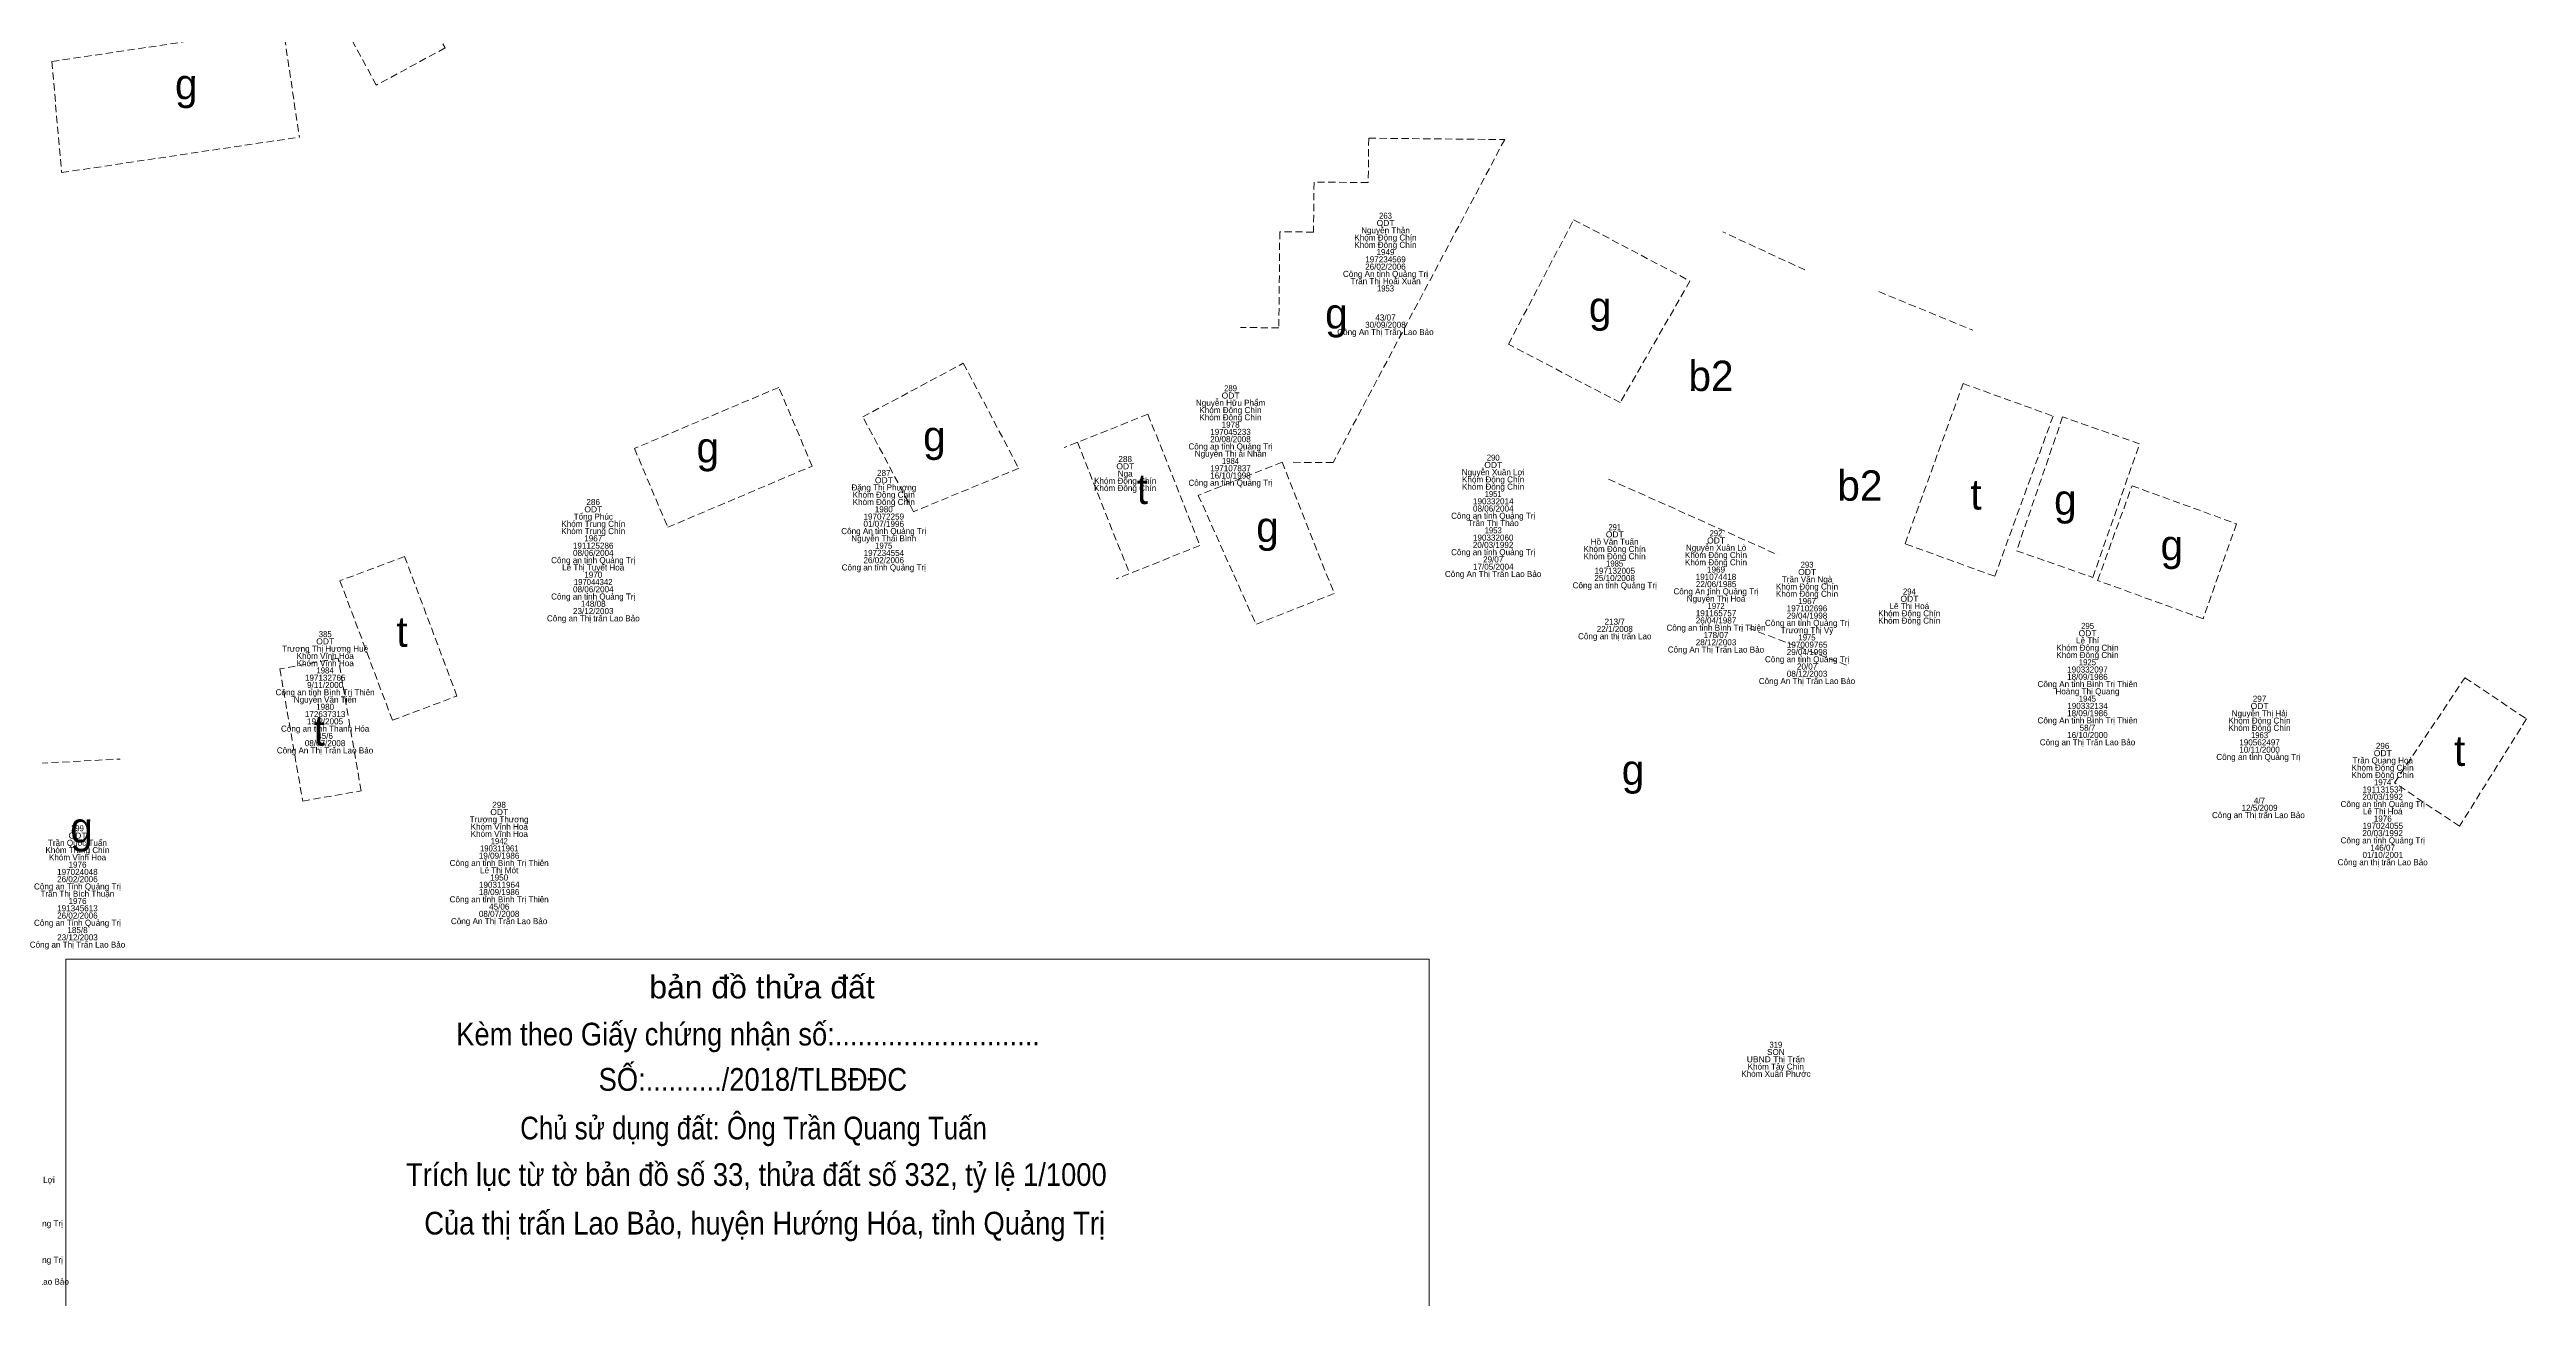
# Model space of a CAD drawing. Header units: metres. Extents: x 537497 to 538007, y 1836993 to 1837512.
# Drawn here: x 537843.7 to 538007.2, y 1837120.2 to 1837202.6 of the extents above; entities that cross this region are included whole.
import ezdxf
from ezdxf.enums import TextEntityAlignment as Align

# ---------------------------------------------------------------- set-up
doc = ezdxf.new("R2010")
doc.units = ezdxf.units.M
doc.header["$LTSCALE"] = 0.16
doc.linetypes.add('MEDIUM_DASHED', pattern=[4.5, 3, -1.5])
for name, color, linetype, lineweight in [('14', 7, 'MEDIUM_DASHED', 13), ('16', 7, 'Continuous', 13), ('5', 7, 'Continuous', 13)]:
    doc.layers.add(name, color=color, linetype=linetype, lineweight=lineweight)
doc.layers.add('15', color=7, linetype='Continuous')

msp = doc.modelspace()

# ---------------------------------------------------------------- linework, layer by layer
at = {"layer": '14'}
for p, q in [((537959.58, 1837188.09), (537954.16, 1837190.6)), ((537964.45, 1837186.66), (537970.66, 1837184.11)), ((537916.21, 1837178.56), (537910.67, 1837176.37)), ((537916.21, 1837178.56), (537919.64, 1837169.89)), ((537911.56, 1837176.72), (537914.99, 1837168.05)), ((537925.8, 1837175.39), (537928.43, 1837175.37)), ((537946.62, 1837174.27), (537957.8, 1837169.28)), ((537919.64, 1837169.89), (537914.1, 1837167.7)), ((537962.33, 1837162), (537955.94, 1837164.41)), ((537862.75, 1837162.46), (537858.9, 1837161.75)), ((537864.27, 1837153.7), (537862.75, 1837162.46)), ((537858.9, 1837161.75), (537860.41, 1837153.03)), ((537841.66, 1837155.45), (537848.36, 1837155.8)), ((537860.41, 1837153.03), (537864.27, 1837153.7))]:
    msp.add_line(p, q, dxfattribs=at)
for points in [[(537865.21, 1837211.25), (537869.81, 1837202.75), (537865.27, 1837200.29), (537860.75, 1837208.65)], [(537843.85, 1837201.85), (537859.11, 1837204.12), (537860.19, 1837196.86)], [(537843.85, 1837201.85), (537844.49, 1837194.52), (537860.19, 1837196.86)], [(537930.78, 1837196.79), (537930.75, 1837193.86), (537927.17, 1837193.89), (537927.14, 1837190.59), (537924.91, 1837190.61), (537924.85, 1837184.27), (537922.31, 1837184.29)], [(537930.78, 1837196.79), (537939.76, 1837196.7), (537928.43, 1837175.37)], [(537925.07, 1837175.4), (537919.53, 1837173.21), (537923.34, 1837164.69)], [(537925.07, 1837175.4), (537928.5, 1837166.73), (537923.34, 1837164.69)]]:
    msp.add_lwpolyline(points, dxfattribs=at)
for points in [[(537944.31, 1837191.41), (537951.99, 1837187.36), (537947.38, 1837179.33), (537940.01, 1837183.18)], [(537904.02, 1837181.93), (537907.68, 1837175), (537900.73, 1837172.13), (537897.39, 1837178.39)], [(537970.02, 1837180.59), (537975.96, 1837178.44), (537972.11, 1837167.87), (537966.19, 1837170.01)], [(537882.31, 1837176.3), (537884.51, 1837171.1), (537894.04, 1837175.14), (537891.84, 1837180.34)], [(537981.67, 1837176.61), (537976.59, 1837178.39), (537973.55, 1837169.55), (537978.58, 1837167.79)], [(537981.17, 1837173.84), (537988.07, 1837171.33), (537985.86, 1837165.06), (537978.9, 1837167.59)], [(537867.13, 1837169.17), (537862.87, 1837167.57), (537866.33, 1837158.36), (537870.59, 1837159.96)], [(537998.5, 1837154.23), (538003.15, 1837161.17), (538007.21, 1837158.45), (538002.79, 1837151.36)]]:
    msp.add_lwpolyline(points, close=True, dxfattribs=at)
at = {"layer": '5'}
msp.add_line((537844.78, 1837000.78), (537844.78, 1837142.58), dxfattribs=at)
msp.add_lwpolyline([(537844.78, 1837142.58), (537934.78, 1837142.58), (537934.78, 1837000.78)], dxfattribs=at)

# ---------------------------------------------------------------- texts
at = {"layer": '15'}
for s, width, p in [('263', 0.95, (537931.89, 1837191.47)), ('ODT', 1.05, (537931.895, 1837190.99)), ('1953', 0.95, (537931.89, 1837186.67)), ('289', 0.95, (537921.66, 1837180.08)), ('ODT', 1.05, (537921.665, 1837179.6)), ('1984', 0.95, (537921.655, 1837175.28)), ('290', 0.95, (537939, 1837175.5)), ('ODT', 1.05, (537898.775, 1837174.01)), ('ODT', 1.05, (537914.715, 1837174.93)), ('ODT', 1.05, (537939.005, 1837175.02)), ('ODT', 1.05, (537879.595, 1837172.09)), ('1951', 0.9, (537938.995, 1837173.1)), ('1953', 0.95, (537939, 1837170.7)), ('ODT', 1.05, (537947.025, 1837170.43)), ('291', 0.9, (537947.025, 1837170.91)), ('292', 0.9, (537953.705, 1837170.51)), ('1975', 0.95, (537898.765, 1837169.69)), ('ODT', 1.05, (537953.715, 1837170.03)), ('197044342', 0.95, (537879.585, 1837167.29)), ('1985', 0.95, (537947.015, 1837168.51)), ('ODT', 1.05, (537959.725, 1837167.95)), ('293', 0.95, (537959.72, 1837168.43)), ('1972', 0.95, (537953.715, 1837165.71)), ('ODT', 1.05, (537966.475, 1837166.18)), ('294', 0.95, (537966.475, 1837166.66)), ('385', 0.95, (537861.895, 1837163.85)), ('ODT', 1.05, (537978.235, 1837163.91)), ('295', 0.95, (537978.235, 1837164.39)), ('ODT', 1.05, (537861.895, 1837163.37)), ('1975', 0.95, (537959.715, 1837163.63)), ('1984', 0.95, (537861.885, 1837161.45)), ('1925', 0.95, (537978.225, 1837161.99)), ('1945', 0.95, (537978.225, 1837159.59)), ('ODT', 1.05, (537989.595, 1837159.1)), ('1963', 0.95, (537989.59, 1837157.18)), ('ODT', 1.05, (537997.725, 1837155.99)), ('1974', 0.95, (537997.715, 1837154.07)), ('299', 0.95, (537845.54, 1837151.03)), ('ODT', 1.05, (537873.385, 1837152.1)), ('ODT', 1.05, (537845.545, 1837150.55)), ('190311961', 0.95, (537873.385, 1837149.7)), ('1942', 0.95, (537873.385, 1837150.18)), ('319', 0.95, (537957.66, 1837136.74)), ('UBND Thị Trấn', 1.05, (537957.655, 1837135.78))]:
    msp.add_text(s, height=0.4, dxfattribs=dict(at, width=width)).set_placement(p, align=Align.CENTER)
for s, p in [('Khóm Đông Chín', (537931.885, 1837190.03)), ('Nguyễn Thản', (537931.89, 1837190.51)), ('Khóm Đông Chín', (537931.885, 1837189.55)), ('197234569', (537931.89, 1837188.59)), ('1949', (537931.89, 1837189.07)), ('Công An tỉnh Quảng Trị', (537931.89, 1837187.63)), ('Trần Thị Hoài Xuân', (537931.895, 1837187.15)), ('26/02/2006', (537931.885, 1837188.11)), ('Công An Thị Trấn Lao Bảo', (537931.885, 1837183.79)), ('30/09/2008', (537931.885, 1837184.27)), ('43/07', (537931.89, 1837184.75)), ('Nguyễn Hữu Phẩm', (537921.665, 1837179.12)), ('Khóm Đông Chín', (537921.655, 1837178.64)), ('Khóm Đông Chín', (537921.655, 1837178.16)), ('197045233', (537921.66, 1837177.2)), ('1978', (537921.665, 1837177.68)), ('288', (537914.705, 1837175.41)), ('Công an tỉnh Quảng Trị', (537921.66, 1837176.24)), ('Nguyễn Thị ái Nhàn', (537921.665, 1837175.76)), ('20/08/2008', (537921.655, 1837176.72)), ('Đặng Thị Phượng', (537898.775, 1837173.53)), ('287', (537898.77, 1837174.49)), ('Khóm Đông Chín', (537914.705, 1837173.97)), ('Khóm Đông Chín', (537914.705, 1837173.49)), ('Nga', (537914.705, 1837174.45)), ('Công an tỉnh Quảng Trị', (537921.66, 1837173.84)), ('16/10/1998', (537921.655, 1837174.32)), ('197107837', (537921.66, 1837174.8)), ('Nguyễn Xuân Lợi', (537939, 1837174.54)), ('Khóm Đông Chín', (537938.995, 1837174.06)), ('Khóm Đông Chín', (537938.995, 1837173.58)), ('286', (537879.585, 1837172.57)), ('Khóm Đông Chín', (537898.765, 1837173.05)), ('Khóm Đông Chín', (537898.765, 1837172.57)), ('1980', (537898.77, 1837172.09)), ('08/06/2004', (537939.005, 1837172.14)), ('190332014', (537939.005, 1837172.62)), ('Khóm Trung Chín', (537879.59, 1837171.13)), ('Khóm Trung Chín', (537879.59, 1837170.65)), ('Tống Phúc', (537879.59, 1837171.61)), ('Công An tỉnh Quảng Trị', (537898.77, 1837170.65)), ('Nguyễn Thái Bình', (537898.765, 1837170.17)), ('01/07/1996', (537898.765, 1837171.13)), ('197072259', (537898.77, 1837171.61)), ('Công an tỉnh Quảng Trị', (537939, 1837171.66)), ('Trần Thị Thảo', (537939.005, 1837171.18)), ('190332060', (537939, 1837170.22)), ('Công an tỉnh Quảng Trị', (537879.59, 1837168.73)), ('08/06/2004', (537879.595, 1837169.21)), ('191125286', (537879.585, 1837169.69)), ('1967', (537879.59, 1837170.17)), ('26/02/2006', (537898.765, 1837168.73)), ('197234554', (537898.775, 1837169.21)), ('Công an tỉnh Quảng Trị', (537939, 1837169.26)), ('20/03/1992', (537938.995, 1837169.74)), ('29/07', (537939, 1837168.78)), ('Khóm Đông Chín', (537947.015, 1837169.47)), ('Khóm Đông Chín', (537947.015, 1837168.99)), ('Hồ Văn Tuấn', (537947.015, 1837169.95)), ('Khóm Đông Chín', (537953.705, 1837169.07)), ('Khóm Đông Chín', (537953.705, 1837168.59)), ('Nguyễn Xuân Lò', (537953.715, 1837169.55)), ('Lê Thị Tuyết Hoa', (537879.585, 1837168.25)), ('1970', (537879.59, 1837167.77)), ('Công an tỉnh Quảng Trị', (537898.77, 1837168.25)), ('Công An Thị Trấn Lao Bảo', (537938.995, 1837167.82)), ('17/05/2004', (537939.005, 1837168.3)), ('Công an tỉnh Quảng Trị', (537947.02, 1837167.07)), ('25/10/2008', (537947.015, 1837167.55)), ('197132005', (537947.025, 1837168.03)), ('22/06/1985', (537953.715, 1837167.15)), ('191074418', (537953.705, 1837167.63)), ('1969', (537953.71, 1837168.11)), ('Khóm Đông Chín', (537959.715, 1837166.99)), ('Trần Văn Ngà', (537959.72, 1837167.47)), ('Công an tỉnh Quảng Trị', (537879.59, 1837166.33)), ('08/06/2004', (537879.595, 1837166.81)), ('23/12/2003', (537879.59, 1837165.37)), ('148/08', (537879.59, 1837165.85)), ('Công An tỉnh Quảng Trị', (537953.71, 1837166.67)), ('Nguyễn Thị Hoà', (537953.71, 1837166.19)), ('Khóm Đông Chín', (537959.715, 1837166.51)), ('197102696', (537959.715, 1837165.55)), ('1967', (537959.72, 1837166.03)), ('Lê Thị Hoá', (537966.47, 1837165.7)), ('Công an Thị trấn Lao Bảo', (537879.595, 1837164.89)), ('Công an thị trấn Lao', (537947.025, 1837163.71)), ('22/1/2008', (537947.025, 1837164.19)), ('213/7', (537947.02, 1837164.67)), ('Công an tỉnh Bình Trị Thiên', (537953.71, 1837164.27)), ('26/04/1987', (537953.71, 1837164.75)), ('191165757', (537953.71, 1837165.23)), ('178/07', (537953.705, 1837163.79)), ('Công an tỉnh Quảng Trị', (537959.72, 1837164.59)), ('Trương Thị Vỹ', (537959.715, 1837164.11)), ('29/04/1998', (537959.715, 1837165.07)), ('Khóm Đông Chín', (537966.465, 1837165.22)), ('Khóm Đông Chín', (537966.465, 1837164.74)), ('Trương Thị Hương Huệ', (537861.89, 1837162.89)), ('Khóm Vĩnh Hoa', (537861.895, 1837162.41)), ('Công An Thị Trấn Lao Bảo', (537953.705, 1837162.83)), ('28/12/2003', (537953.71, 1837163.31)), ('Công an tỉnh Quảng Trị', (537959.72, 1837162.19)), ('29/04/1998', (537959.715, 1837162.67)), ('197009765', (537959.725, 1837163.15)), ('Khóm Đông Chín', (537978.225, 1837162.95)), ('Khóm Đông Chín', (537978.225, 1837162.47)), ('Lê Thí', (537978.235, 1837163.43)), ('Khóm Vĩnh Hoa', (537861.895, 1837161.93)), ('197132765', (537861.895, 1837160.97)), ('9/11/2000', (537861.89, 1837160.49)), ('Công An Thị Trấn Lao Bảo', (537959.715, 1837160.75)), ('08/12/2003', (537959.72, 1837161.23)), ('20/07', (537959.72, 1837161.71)), ('Công An tỉnh Bình Trị Thiên', (537978.235, 1837160.55)), ('18/09/1986', (537978.225, 1837161.03)), ('190332097', (537978.23, 1837161.51)), ('Công an tỉnh Bình Trị Thiên', (537861.89, 1837160.01)), ('Nguyễn Văn Tiến', (537861.89, 1837159.53)), ('1980', (537861.89, 1837159.05)), ('Hoàng Thị Quang', (537978.23, 1837160.07)), ('190332134', (537978.235, 1837159.11)), ('297', (537989.59, 1837159.58)), ('Công an tỉnh Thanh Hóa', (537861.89, 1837157.61)), ('172637313', (537861.89, 1837158.57)), ('19/2/2005', (537861.885, 1837158.09)), ('45/6', (537861.885, 1837157.13)), ('Công An tỉnh Bình Trị Thiên', (537978.235, 1837158.15)), ('18/09/1986', (537978.225, 1837158.63)), ('16/10/2000', (537978.23, 1837157.19)), ('58/7', (537978.23, 1837157.67)), ('Khóm Đông Chín', (537989.585, 1837158.14)), ('Khóm Đông Chín', (537989.585, 1837157.66)), ('Nguyễn Thị Hải', (537989.595, 1837158.62)), ('Công An Thị Trấn Lao Bảo', (537861.885, 1837156.17)), ('08/07/2008', (537861.885, 1837156.65)), ('Công an Thị Trấn Lao Bảo', (537978.235, 1837156.71)), ('Công an tỉnh Quảng Trị ', (537989.59, 1837155.74)), ('190562497', (537989.59, 1837156.7)), ('10/11/2000', (537989.59, 1837156.22)), ('Trần Quang Hoà', (537997.725, 1837155.51)), ('296', (537997.715, 1837156.47)), ('Khóm Đông Chín', (537997.715, 1837155.03)), ('Khóm Đông Chín', (537997.715, 1837154.55)), ('298', (537873.375, 1837152.58)), ('12/5/2009', (537989.59, 1837152.38)), ('4/7', (537989.585, 1837152.86)), ('Công an tỉnh Quảng Trị', (537997.72, 1837152.63)), ('20/03/1992', (537997.715, 1837153.11)), ('191131534', (537997.725, 1837153.59)), ('Trương Thương', (537873.375, 1837151.62)), ('Khóm Vĩnh Hoa', (537873.385, 1837151.14)), ('Khóm Vĩnh Hoa', (537873.385, 1837150.66)), ('Công an Thị trấn Lao Bảo ', (537989.59, 1837151.9)), ('20/03/1992', (537997.715, 1837150.71)), ('197024055', (537997.725, 1837151.19)), ('Lê Thị Hoá', (537997.72, 1837152.15)), ('1976', (537997.725, 1837151.67)), ('Khóm Trung Chín', (537845.54, 1837149.59)), ('Trần Quốc Tuấn', (537845.54, 1837150.07)), ('Khóm Vĩnh Hoa', (537845.545, 1837149.11)), ('19/09/1986', (537873.375, 1837149.22)), ('Công an tỉnh Quảng Trị', (537997.72, 1837150.23)), ('01/10/2001', (537997.725, 1837149.27)), ('146/07', (537997.715, 1837149.75)), ('26/02/2006', (537845.535, 1837147.67)), ('197024048', (537845.535, 1837148.15)), ('1976', (537845.545, 1837148.63)), ('Công an tỉnh Bình Trị Thiên', (537873.38, 1837148.74)), ('Lê Thị Mót', (537873.38, 1837148.26)), ('1950', (537873.38, 1837147.78)), ('Công an thị trấn Lao Bảo', (537997.72, 1837148.79)), ('Công an Tỉnh Quảng Trị', (537845.54, 1837147.19)), ('Trần Thị Bích Thuận', (537845.535, 1837146.71)), ('191345613', (537845.54, 1837145.75)), ('1976', (537845.545, 1837146.23)), ('Công an tỉnh Bình Trị Thiên', (537873.38, 1837146.34)), ('18/09/1986', (537873.375, 1837146.82)), ('190311964', (537873.385, 1837147.3)), ('45/06', (537873.385, 1837145.86)), ('Công an Tỉnh Quảng Trị', (537845.54, 1837144.79)), ('26/02/2006', (537845.535, 1837145.27)), ('185/8', (537845.545, 1837144.31)), ('Công An Thị Trấn Lao Bảo', (537873.375, 1837144.9)), ('08/07/2008', (537873.375, 1837145.38)), ('Công an Thị Trấn Lao Bảo', (537845.545, 1837143.35)), ('23/12/2003', (537845.54, 1837143.83)), ('SON', (537957.66, 1837136.26)), ('Khóm Xuân Phước', (537957.66, 1837134.82)), ('Khóm Tây Chín', (537957.655, 1837135.3)), ('Trương Quang Lợi', (537841.8, 1837127.82)), ('Công an tỉnh Quảng Trị', (537841.8, 1837124.94)), ('Công an tỉnh Quảng Trị', (537841.8, 1837122.54)), ('Công An Thị Trấn Lao Bảo', (537841.795, 1837121.1))]:
    msp.add_text(s, height=0.4, dxfattribs=at).set_placement(p, align=Align.CENTER)
at = {"layer": '16'}
for s, p in [('g', (537851.98, 1837199.36)), ('b2', (537951.89, 1837180.1)), ('t', (537915.47, 1837172.64)), ('b2', (537961.72, 1837172.86)), ('t', (537970.5, 1837172.27)), ('t', (537866.59, 1837163.21)), ('t', (537861.13, 1837156.69)), ('t', (538002.42, 1837155.35)), ('g', (537845.07, 1837150.28))]:
    msp.add_text(s, height=2, dxfattribs=at).set_placement(p)
for p in [(537928.65, 1837184.22), (537946.06, 1837184.66), (537902.11, 1837176.13), (537887.15, 1837175.38), (537976.77, 1837171.93), (537924.1, 1837170.13), (537983.8, 1837168.93), (537948.23, 1837154.1)]:
    msp.add_text('g', height=2, dxfattribs=at).set_placement(p, align=Align.CENTER)
at = {"layer": '5'}
for s, width, p in [('bản đồ thửa đất', 1.05, (537890.73, 1837140)), ('Kèm theo Giấy chứng nhận số:...........................', 0.9, (537889.81, 1837136.89)), ('SỐ:........../2018/TLBĐĐC', 0.9, (537890.125, 1837133.9)), ('Chủ sử dụng đất: Ông Trần Quang Tuấn', 0.85, (537890.17, 1837130.69)), ('Trích lục từ tờ bản đồ số 33, thửa đất số 332, tỷ lệ 1/1000 ', 0.9, (537890.61, 1837127.62)), ('Của thị trấn Lao Bảo, huyện Hướng Hóa, tỉnh Quảng Trị', 0.9, (537890.905, 1837124.41))]:
    msp.add_text(s, height=1.5, dxfattribs=dict(at, width=width)).set_placement(p, align=Align.CENTER)

doc.saveas('drawing.dxf')
